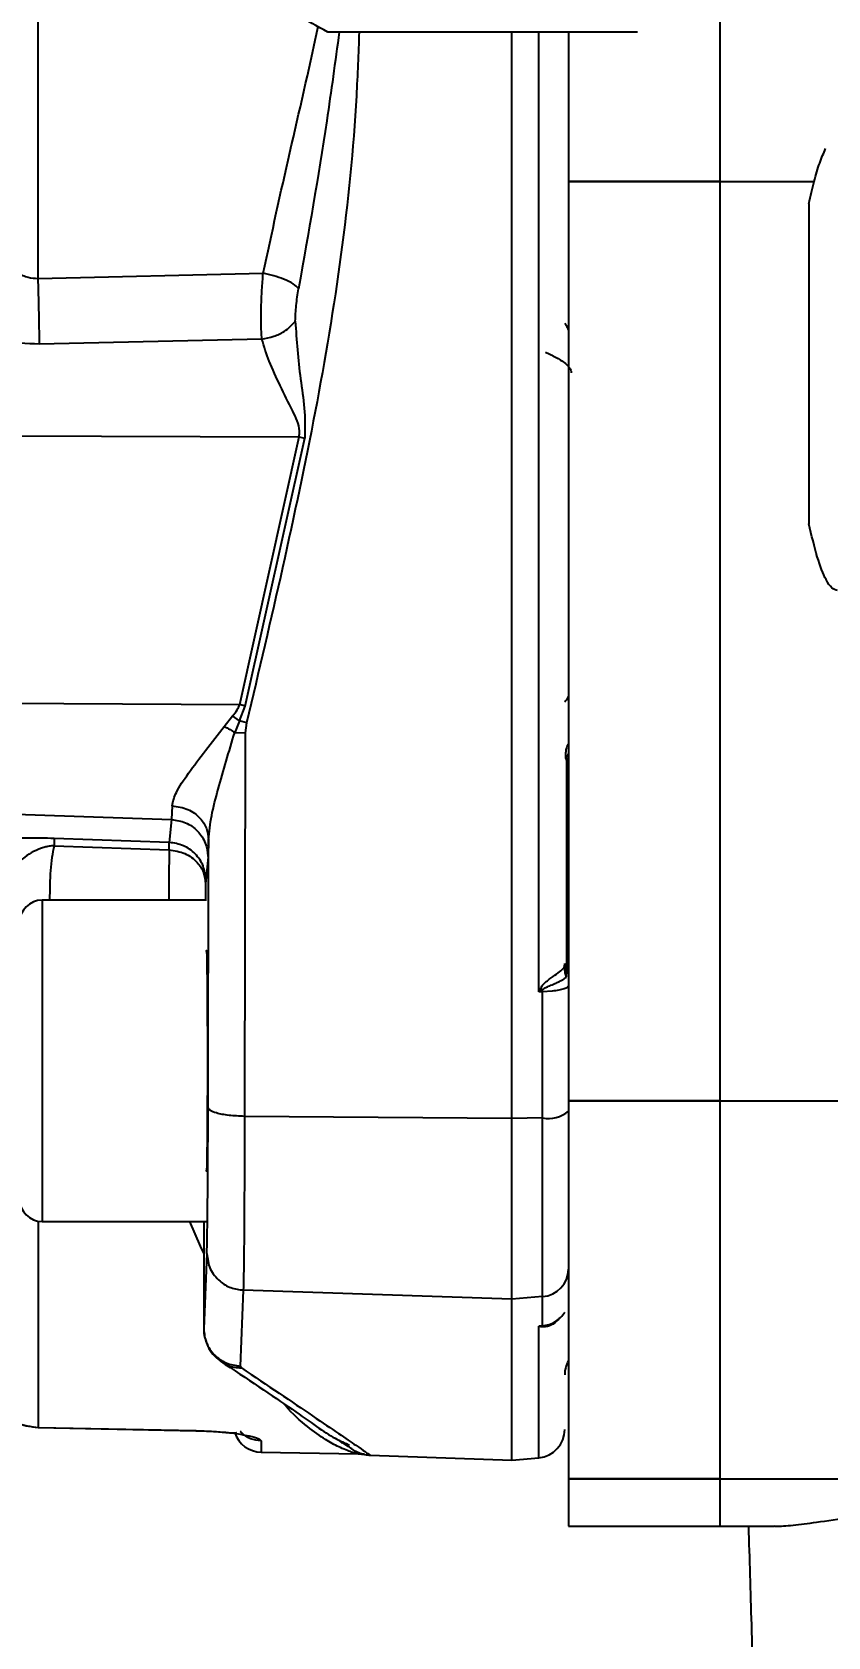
# Model space of a CAD drawing. Header units: millimetres. Extents: x 15 to 415, y 5 to 292.
# Drawn here: x 230 to 236.02, y 138.18 to 150.31 of the extents above; entities that cross this region are included whole.
import ezdxf

# ---------------------------------------------------------------- set-up
doc = ezdxf.new("R2010")
doc.units = ezdxf.units.MM
doc.styles.add('SLDTEXTSTYLE0', font='TXT', dxfattribs={"width": 0.75})
doc.dimstyles.new('SLDDIMSTYLE0', dxfattribs={"dimtxt": 3.5, "dimasz": 3.302, "dimexe": 0, "dimexo": 0.0625, "dimgap": 0.875, "dimtad": 1, "dimlfac": 3.5, "dimrnd": 1e-09, "dimzin": 12, "dimdsep": 46, "dimtxsty": 'SLDTEXTSTYLE0', "dimsah": 1, "dimcen": 0.09, "dimadec": 0, "dimazin": 3, "dimtfac": 1, "dimtofl": 0, "dimtmove": 0, "dimatfit": 3, "dimfxl": 0, "dimfrac": 2, "dimtolj": 1, "dimtzin": 12, "dimarcsym": 0})

# ---------------------------------------------------------------- blocks, each defined once
blk = doc.blocks.new('_D_7')
at = {"color": 7, "linetype": 'Continuous', "lineweight": 18}
for p, q in [((211.563, 172.946), (211.563, 106.82)), ((252.057, 125.011), (252.057, 106.82)), ((252.057, 107.82), (211.563, 107.82))]:
    blk.add_line(p, q, dxfattribs=at)
for points in [[(211.563, 107.82), (214.865, 107.312), (214.865, 108.328)], [(252.057, 107.82), (248.755, 108.328), (248.755, 107.312)]]:
    blk.add_solid(points, dxfattribs=at)
at = {"color": 7, "linetype": 'Continuous', "lineweight": 18, "insert": (225.917, 112.331), "char_height": 3.5, "attachment_point": 1, "style": 'SLDTEXTSTYLE0'}
blk.add_mtext('160', dxfattribs=at)

msp = doc.modelspace()

# ---------------------------------------------------------------- linework, layer by layer
at = {"color": 8, "linetype": 'Continuous', "lineweight": 25}
for p, q in [((230.0492, 148.4466), (230.0492, 152.3745)), ((233.8325, 143.0556), (233.8325, 150.3082)), ((234.0567, 144.9284), (234.0459, 144.9153)), ((231.3149, 143.8718), (231.3133, 143.7485)), ((230.0797, 143.7485), (230.0797, 141.3199)), ((234.0567, 142.2317), (237.771, 142.2317)), ((231.276, 141.1333), (231.1954, 141.3199)), ((231.2999, 141.0804), (231.276, 141.1333)), ((233.8325, 139.5353), (233.8325, 140.5295)), ((230.0492, 139.7641), (230.0483, 139.7692)), ((231.2418, 139.7417), (231.2428, 139.7396)), ((231.7341, 139.6615), (231.7341, 139.5772)), ((232.3909, 139.6206), (232.3171, 139.6701))]:
    msp.add_line(p, q, dxfattribs=at)
at = {"color": 7, "linetype": 'Continuous', "lineweight": 25}
for p, q in [((235.1996, 150.6648), (235.1996, 149.1802)), ((234.579, 150.3082), (232.2388, 150.3082)), ((233.6281, 142.098), (233.6281, 150.3082)), ((234.0567, 150.3082), (234.0567, 149.1802)), ((235.1996, 149.1802), (234.0567, 149.1802)), ((234.0567, 149.1802), (234.0567, 142.2317)), ((234.0567, 149.1802), (235.9131, 149.1802)), ((235.1996, 149.1802), (235.1996, 142.2317)), ((235.8724, 149.0129), (235.8724, 146.5932)), ((230.0492, 148.4466), (231.7493, 148.4854)), ((231.7398, 147.9883), (230.0592, 147.9503)), ((229.7797, 147.2578), (232.0215, 147.2487)), ((231.5727, 145.2259), (232.0215, 147.2487)), ((231.6136, 145.2148), (232.0631, 147.2407)), ((229.7991, 145.236), (231.5727, 145.2259)), ((231.5711, 145.1035), (231.6136, 145.2148)), ((231.6136, 145.2148), (231.5727, 145.2259)), ((231.4545, 145.0616), (231.518, 145.1406)), ((231.5711, 145.1035), (231.518, 145.1406)), ((231.5711, 145.1035), (231.5344, 145.016)), ((231.6242, 145.0884), (231.5711, 145.1035)), ((231.6242, 145.0884), (231.6144, 145.0135)), ((231.5344, 145.016), (231.6144, 145.0135)), ((231.6144, 145.0135), (231.6092, 142.1147)), ((234.0342, 144.8238), (234.0424, 144.8034)), ((234.0424, 144.8034), (234.0424, 143.2091)), ((228.2017, 144.4568), (231.0574, 144.3575)), ((231.0615, 144.4617), (231.0574, 144.3575)), ((231.0574, 144.3575), (231.0401, 144.1845)), ((231.0401, 144.1845), (230.1697, 144.2143)), ((230.1697, 144.2143), (230.1697, 144.1589)), ((231.3373, 144.2058), (231.3331, 144.073)), ((231.3334, 142.1822), (231.3373, 144.2058)), ((230.1697, 144.1589), (231.0392, 144.128)), ((231.0392, 144.128), (231.0401, 144.1845)), ((231.3331, 144.073), (231.3158, 143.9)), ((231.3158, 143.9), (231.3149, 143.8718)), ((231.3207, 143.7485), (230.0797, 143.7485)), ((234.0424, 143.2091), (234.0281, 143.2689)), ((234.0424, 143.2091), (234.0392, 143.1682)), ((233.8325, 143.0556), (233.8466, 143.084)), ((233.8609, 143.0706), (233.8325, 143.0556)), ((233.8611, 143.0566), (233.8325, 143.0556)), ((233.8611, 143.0566), (233.8609, 143.0706)), ((233.9322, 143.0606), (233.8611, 143.0566)), ((233.8611, 142.1028), (233.8611, 143.0566)), ((235.1996, 142.2317), (234.0567, 142.2317)), ((234.0567, 142.2317), (234.0567, 139.3745)), ((235.1996, 142.2317), (235.1996, 139.3745)), ((233.6281, 142.098), (231.6092, 142.1147)), ((233.8611, 142.1028), (233.6281, 142.098)), ((233.6281, 140.7327), (233.6281, 142.098)), ((233.8611, 140.7525), (233.8611, 142.1028)), ((230.0797, 141.3199), (231.3207, 141.3199)), ((231.2999, 141.3199), (231.2999, 140.5089)), ((231.3238, 141.0789), (231.2999, 140.5089)), ((231.5995, 140.8015), (231.5757, 140.2276)), ((233.6281, 140.7327), (231.5995, 140.8015)), ((233.8611, 140.7525), (233.6281, 140.7327)), ((233.6281, 139.5174), (233.6281, 140.7327)), ((233.8611, 140.5319), (233.8611, 140.7525)), ((233.8325, 140.5295), (233.8611, 140.5319)), ((233.8466, 140.5251), (233.8325, 140.5295)), ((233.8609, 140.5293), (233.8466, 140.5251)), ((233.8611, 140.5319), (233.8609, 140.5293)), ((231.5858, 140.2137), (231.5757, 140.2276)), ((230.0482, 139.7631), (231.2418, 139.7388)), ((230.0482, 139.7631), (231.2418, 139.7388)), ((230.0492, 139.7641), (231.2428, 139.7396)), ((232.3488, 139.6437), (232.3276, 139.663)), ((231.7341, 139.5772), (232.4672, 139.5644)), ((232.5579, 139.5548), (233.6281, 139.5174)), ((233.6281, 139.5174), (233.8325, 139.5353)), ((235.1996, 139.3745), (234.0567, 139.3745)), ((234.0567, 139.3745), (234.0567, 139.0174)), ((234.0567, 139.3745), (237.771, 139.3745)), ((235.1996, 139.3745), (235.1996, 139.0174)), ((234.0567, 139.0174), (235.1996, 139.0174)), ((234.0567, 139.0174), (235.6069, 139.0174))]:
    msp.add_line(p, q, dxfattribs=at)
at = {"color": 8, "linetype": 'Continuous', "lineweight": 25, "flags": 128}
msp.add_lwpolyline([(230.0492, 141.3227), (230.0492, 141.2903), (230.0492, 140.9283), (230.0492, 140.6079), (230.0492, 140.3304), (230.0492, 140.0967), (230.0492, 139.9077), (230.0492, 139.7641)], dxfattribs=at)
at = {"color": 7, "linetype": 'Continuous', "lineweight": 25}
for centre, radius, start, end in [((230.0797, 143.5771), 0.1714, 90, 180), ((233.9036, 142.3424), 0.2433, 259.93481, 309.00332), ((230.0797, 141.4914), 0.1714, 180, 270), ((233.846, 140.9626), 0.2107, 274.09714, 359.2591), ((234.2424, 140.1605), 0.2143, 150.07357, 180), ((231.7379, 139.7914), 0.2143, 198.7127, 269), ((233.8139, 139.7487), 0.2143, 275, 0)]:
    msp.add_arc(centre, radius, start, end, dxfattribs=at)
for points, knots in [([(232.2388, 150.3082), (232.1584, 150.3521), (231.9971, 150.44), (231.7804, 150.5795), (231.5902, 150.7255), (231.4361, 150.8743), (231.3698, 150.9743), (231.3378, 151.0226)], [0, 0, 0, 0, 0.1977545, 0.3966796, 0.6005789, 0.8069359, 1, 1, 1, 1]), ([(235.8724, 149.0129), (235.8857, 149.0697), (235.9123, 149.1836), (235.9544, 149.3264), (235.9839, 149.3934), (235.9987, 149.4273)], [0, 0, 0, 0, 0.3292732, 0.6604954, 1, 1, 1, 1]), ([(229.6375, 148.8232), (229.6435, 148.8087), (229.6567, 148.7769), (229.7006, 148.6991), (229.7737, 148.5945), (229.8708, 148.5005), (229.9689, 148.4506), (230.0235, 148.4479), (230.0492, 148.4466)], [0, 0, 0, 0, 0.11489883, 0.25073062, 0.50117087, 0.75102985, 0.88288128, 1, 1, 1, 1]), ([(230.0592, 147.9503), (230.0589, 147.9876), (230.0582, 148.0621), (230.056, 148.1891), (230.0531, 148.32), (230.0505, 148.4044), (230.0492, 148.4466)], [0, 0, 0, 0, 0.25, 0.5, 0.75, 1, 1, 1, 1]), ([(231.7398, 147.9883), (231.7373, 148.0269), (231.7322, 148.1028), (231.7342, 148.2316), (231.7396, 148.3613), (231.7461, 148.4441), (231.7493, 148.4854)], [0, 0, 0, 0, 0.2590575, 0.5097029, 0.7554284, 1, 1, 1, 1]), ([(232.0172, 148.3693), (232.0056, 148.3815), (231.9825, 148.4058), (231.9109, 148.4401), (231.8308, 148.4676), (231.7765, 148.4794), (231.7493, 148.4854)], [0, 0, 0, 0, 0.2797259, 0.559464, 0.7797319, 1, 1, 1, 1]), ([(231.992, 148.1234), (231.9935, 148.1629), (231.9966, 148.2449), (232.0102, 148.3269), (232.0172, 148.3693)], [0, 0, 0, 0, 0.4820994, 1, 1, 1, 1]), ([(230.0592, 147.9503), (229.9614, 147.9538), (229.7698, 147.9605), (229.507, 148.0335), (229.2767, 148.1311), (229.177, 148.2033), (229.1288, 148.2383)], [0, 0, 0, 0, 0.2691926, 0.52767, 0.7711919, 1, 1, 1, 1]), ([(231.7398, 147.9883), (231.77, 147.9945), (231.8304, 148.0067), (231.9277, 148.0512), (231.9676, 148.096), (231.992, 148.1234)], [0, 0, 0, 0, 0.280788, 0.5615814, 1, 1, 1, 1]), ([(231.992, 148.1234), (232.0022, 147.9791), (232.0175, 147.7621), (232.0671, 147.4658), (232.0644, 147.316), (232.0631, 147.2407)], [0, 0, 0, 0, 0.4971632, 0.7473473, 1, 1, 1, 1]), ([(232.0215, 147.2487), (232.023, 147.2638), (232.0298, 147.3316), (231.9617, 147.4637), (231.8786, 147.6354), (231.7905, 147.8194), (231.7565, 147.9329), (231.7398, 147.9883)], [0, 0, 0, 0, 0.0543142, 0.243493, 0.5043852, 0.7578842, 1, 1, 1, 1]), ([(232.0215, 147.2487), (232.0285, 147.2474), (232.0424, 147.2448), (232.0562, 147.2421), (232.0631, 147.2407)], [0, 0, 0, 0, 0.5, 1, 1, 1, 1]), ([(236.0886, 146.0888), (236.0743, 146.0928), (236.0454, 146.1009), (235.9941, 146.1784), (235.9353, 146.3302), (235.8935, 146.505), (235.8724, 146.5932)], [0, 0, 0, 0, 0.18935934, 0.38125769, 0.68749882, 1, 1, 1, 1]), ([(231.518, 145.1406), (231.5305, 145.1552), (231.5528, 145.181), (231.5667, 145.2122), (231.5727, 145.2259)], [0, 0, 0, 0, 0.5627612, 1, 1, 1, 1]), ([(231.0615, 144.4617), (231.0691, 144.4939), (231.0859, 144.5649), (231.2196, 144.7589), (231.3599, 144.9396), (231.4545, 145.0616)], [0, 0, 0, 0, 0.2119754, 0.4682893, 1, 1, 1, 1]), ([(231.4545, 145.0616), (231.4698, 145.0536), (231.4971, 145.0392), (231.523, 145.0231), (231.5344, 145.016)], [0, 0, 0, 0, 0.559871, 1, 1, 1, 1]), ([(231.3373, 144.2058), (231.343, 144.2652), (231.3545, 144.3845), (231.4267, 144.6541), (231.4913, 144.8712), (231.5344, 145.016)], [0, 0, 0, 0, 0.2487286, 0.4988016, 1, 1, 1, 1]), ([(234.0459, 144.9153), (234.0416, 144.9006), (234.0325, 144.8694), (234.0336, 144.8395), (234.0342, 144.8238)], [0, 0, 0, 0, 0.473092, 1, 1, 1, 1]), ([(231.0615, 144.4617), (231.1022, 144.4557), (231.1836, 144.4437), (231.2735, 144.375), (231.3274, 144.2922), (231.334, 144.2346), (231.3373, 144.2058)], [0, 0, 0, 0, 0.2796264, 0.5592816, 0.7796403, 1, 1, 1, 1]), ([(230.1697, 144.2143), (230.1372, 144.2152), (229.9983, 144.2189), (229.751, 144.2147), (229.4741, 144.2015), (229.2372, 144.1793), (229.1544, 144.1591), (229.113, 144.1489)], [0, 0, 0, 0, 0.0587579, 0.2508644, 0.4996411, 0.7494971, 1, 1, 1, 1]), ([(230.1697, 144.1589), (230.1633, 144.1587), (230.1502, 144.1583), (230.1256, 144.1551), (230.0403, 144.135), (229.9318, 144.0655), (229.7231, 143.9065), (229.6608, 143.7545), (229.619, 143.6526)], [0, 0, 0, 0, 0.0136304, 0.0276151, 0.0565565, 0.2394129, 0.4900516, 1, 1, 1, 1]), ([(231.0392, 144.128), (231.0799, 144.122), (231.1612, 144.11), (231.2512, 144.0413), (231.3051, 143.9583), (231.3116, 143.9007), (231.3149, 143.8718)], [0, 0, 0, 0, 0.2796264, 0.5592816, 0.7796403, 1, 1, 1, 1]), ([(231.3207, 143.3615), (231.3207, 143.3616), (231.3216, 143.3826), (231.3235, 143.3087), (231.3259, 143.137), (231.3276, 142.8584), (231.3278, 142.6423), (231.3279, 142.5342)], [0, 0, 0, 0, 0.0002874, 0.2502299, 0.500161, 0.7500611, 1, 1, 1, 1]), ([(233.8466, 143.084), (233.8527, 143.0936), (233.8664, 143.1149), (233.9057, 143.1472), (233.9551, 143.1815), (234.0041, 143.2162), (234.0179, 143.2332), (234.0249, 143.2419)], [0, 0, 0, 0, 0.1123829, 0.2505558, 0.4997257, 0.7457263, 1, 1, 1, 1]), ([(234.0249, 143.2419), (234.0259, 143.2447), (234.0279, 143.2508), (234.0281, 143.2626), (234.0281, 143.2689)], [0, 0, 0, 0, 0.4673723, 1, 1, 1, 1]), ([(234.0249, 143.2419), (234.0258, 143.2278), (234.0273, 143.2028), (234.0356, 143.1788), (234.0392, 143.1682)], [0, 0, 0, 0, 0.5598391, 1, 1, 1, 1]), ([(233.8609, 143.0706), (233.8647, 143.0738), (233.8737, 143.0815), (233.8951, 143.0927), (233.9118, 143.1001), (233.9226, 143.1048)], [0, 0, 0, 0, 0.2087228, 0.4877362, 1, 1, 1, 1]), ([(233.9226, 143.1048), (233.9362, 143.1106), (233.9639, 143.1223), (234.0006, 143.1392), (234.0275, 143.1551), (234.0357, 143.1643), (234.0392, 143.1682)], [0, 0, 0, 0, 0.2378726, 0.4821831, 0.7806588, 1, 1, 1, 1]), ([(233.8466, 143.084), (233.8492, 143.0815), (233.854, 143.0771), (233.8587, 143.0726), (233.8609, 143.0706)], [0, 0, 0, 0, 0.5599892, 1, 1, 1, 1]), ([(231.3279, 142.5342), (231.3278, 142.4262), (231.3276, 142.2101), (231.3259, 141.9315), (231.3235, 141.7597), (231.3216, 141.6859), (231.3207, 141.7069), (231.3207, 141.7069)], [0, 0, 0, 0, 0.2499389, 0.499839, 0.7497701, 0.9997126, 1, 1, 1, 1]), ([(231.3238, 141.0789), (231.3249, 141.1218), (231.3272, 141.2074), (231.3301, 141.4642), (231.3323, 141.791), (231.333, 142.0518), (231.3334, 142.1822)], [0, 0, 0, 0, 0.2499972, 0.4999968, 0.7500017, 1, 1, 1, 1]), ([(231.6092, 142.1147), (231.5686, 142.1163), (231.4875, 142.1196), (231.3976, 142.1377), (231.3437, 142.1595), (231.3368, 142.1746), (231.3334, 142.1822)], [0, 0, 0, 0, 0.2796287, 0.5592859, 0.7796425, 1, 1, 1, 1]), ([(231.6092, 142.1147), (231.6088, 141.9808), (231.6081, 141.6986), (231.6061, 141.3157), (231.6032, 140.9768), (231.6008, 140.8615), (231.5995, 140.8015)], [0, 0, 0, 0, 0.2152582, 0.4537077, 0.7153047, 1, 1, 1, 1]), ([(231.3238, 141.0789), (231.329, 141.0392), (231.3395, 140.9596), (231.4128, 140.8696), (231.5034, 140.8142), (231.5675, 140.8057), (231.5995, 140.8015)], [0, 0, 0, 0, 0.2796254, 0.55928, 0.7796395, 1, 1, 1, 1]), ([(233.8609, 140.5293), (233.8663, 140.5293), (233.8893, 140.5295), (233.9306, 140.5427), (233.973, 140.5695), (233.9924, 140.5918), (234.0026, 140.6034)], [0, 0, 0, 0, 0.1156676, 0.4856095, 0.7301742, 1, 1, 1, 1]), ([(233.965, 140.5666), (233.9615, 140.5626), (233.943, 140.5414), (233.9178, 140.5338), (233.8974, 140.5277)], [0, 0, 0, 0, 0.1935477, 1, 1, 1, 1]), ([(231.2999, 140.5089), (231.3041, 140.4729), (231.3124, 140.4009), (231.3758, 140.3093), (231.4665, 140.2437), (231.5393, 140.233), (231.5757, 140.2276)], [0, 0, 0, 0, 0.2499931, 0.5, 0.7500069, 1, 1, 1, 1]), ([(231.3, 140.5079), (231.3006, 140.4852), (231.3016, 140.4519), (231.3148, 140.4223), (231.319, 140.4129)], [0, 0, 0, 0, 0.6792325, 1, 1, 1, 1]), ([(233.8609, 140.5293), (233.8561, 140.5293), (233.8467, 140.5292), (233.8373, 140.5294), (233.8325, 140.5295)], [0, 0, 0, 0, 0.50001515, 1, 1, 1, 1]), ([(231.3255, 140.3966), (231.3298, 140.3842), (231.3419, 140.3497), (231.3815, 140.3005), (231.4182, 140.2721), (231.4376, 140.2572)], [0, 0, 0, 0, 0.2106071, 0.5832146, 1, 1, 1, 1]), ([(231.4259, 140.265), (231.6247, 140.1335), (232.0224, 139.8705), (232.2424, 139.7006), (232.3665, 139.6453), (232.4029, 139.629)], [0, 0, 0, 0, 0.4139372, 0.8279701, 1, 1, 1, 1]), ([(231.5858, 140.2137), (231.7787, 140.0836), (232.164, 139.8239), (232.4923, 139.5996), (232.536, 139.5697), (232.5579, 139.5548)], [0, 0, 0, 0, 0.33403573, 0.66694169, 1, 1, 1, 1]), ([(229.6347, 140.1186), (229.6502, 140.0657), (229.6779, 139.971), (229.7784, 139.8581), (229.9021, 139.7813), (230.0011, 139.7697), (230.0492, 139.7641)], [0, 0, 0, 0, 0.2781272, 0.4971643, 0.7557434, 1, 1, 1, 1]), ([(229.7049, 139.9648), (229.7187, 139.9405), (229.7601, 139.8675), (229.8834, 139.7867), (229.9934, 139.771), (230.0482, 139.7631)], [0, 0, 0, 0, 0.2009726, 0.6027651, 1, 1, 1, 1]), ([(231.2418, 139.7388), (231.2689, 139.7381), (231.3205, 139.7368), (231.4065, 139.732), (231.484, 139.7254), (231.5297, 139.7218), (231.5454, 139.7226), (231.5465, 139.7252), (231.5468, 139.726)], [0, 0, 0, 0, 0.202541, 0.3845114, 0.6807043, 0.8903607, 0.9663075, 1, 1, 1, 1]), ([(231.2428, 139.7396), (231.2951, 139.7378), (231.3888, 139.7345), (231.5309, 139.7207), (231.6457, 139.7021), (231.7211, 139.68), (231.7299, 139.6675), (231.7341, 139.6615)], [0, 0, 0, 0, 0.1993094, 0.3575929, 0.6032983, 0.8085607, 1, 1, 1, 1]), ([(232.515, 139.5595), (232.4954, 139.5623), (232.4711, 139.5657), (232.404, 139.6116), (232.3909, 139.6206)], [0, 0, 0, 0, 0.8041266, 1, 1, 1, 1]), ([(232.4672, 139.5644), (232.4752, 139.5641), (232.4913, 139.5635), (232.5071, 139.5608), (232.515, 139.5595)], [0, 0, 0, 0, 0.5, 1, 1, 1, 1]), ([(232.515, 139.5595), (232.523, 139.5582), (232.5372, 139.5558), (232.5516, 139.5551), (232.5579, 139.5548)], [0, 0, 0, 0, 0.55995722, 1, 1, 1, 1]), ([(235.6069, 139.0194), (235.6126, 139.0187), (235.6455, 139.0148), (235.755, 139.0258), (235.9347, 139.0467), (236.195, 139.0874), (236.5103, 139.1399), (236.852, 139.1962), (237.2397, 139.2553), (237.5477, 139.3006), (237.7533, 139.3239), (237.771, 139.3259)], [0, 0, 0, 0, 0.0233825, 0.1357203, 0.2583502, 0.4048683, 0.5669522, 0.6904849, 0.8123542, 0.9838702, 1, 1, 1, 1]), ([(235.4161, 139.0174), (235.4234, 138.7719), (235.4467, 137.9888), (235.4696, 137.1164), (235.4854, 136.5174)], [0, 0, 0, 0, 0.313386, 1, 1, 1, 1])]:
    msp.add_open_spline(points, degree=3, knots=knots, dxfattribs=at)
at = {"color": 8, "linetype": 'Continuous', "lineweight": 25}
for points, knots in [([(232.4744, 150.3082), (232.4685, 150.1472), (232.4326, 149.1823), (232.1738, 147.4232), (231.8079, 145.8689), (231.6242, 145.0884)], [0, 0, 0, 0, 0.0906868, 0.5433798, 1, 1, 1, 1]), ([(231.7493, 148.4854), (231.8153, 148.7891), (231.9474, 149.397), (232.0965, 150.021), (232.1623, 150.3429), (232.1638, 150.3502)], [0, 0, 0, 0, 0.4938861, 0.9885656, 1, 1, 1, 1]), ([(232.3242, 150.3082), (232.2936, 150.0844), (232.2043, 149.4313), (232.0914, 148.7905), (232.0172, 148.3693)], [0, 0, 0, 0, 0.34273536, 1, 1, 1, 1]), ([(234.0567, 148.0575), (234.0514, 148.0682), (234.0406, 148.0901), (234.0342, 148.1028), (234.031, 148.1093)], [0, 0, 0, 0, 0.48883163, 1, 1, 1, 1]), ([(233.8828, 147.8893), (233.9077, 147.878), (233.9561, 147.8561), (234.0222, 147.8154), (234.0601, 147.7791), (234.0746, 147.7544), (234.0761, 147.7406), (234.0768, 147.7338)], [0, 0, 0, 0, 0.3562386, 0.6944918, 0.8533224, 0.9280996, 1, 1, 1, 1]), ([(234.0281, 145.2468), (234.0343, 145.254), (234.0457, 145.2673), (234.0532, 145.2817), (234.0567, 145.2883)], [0, 0, 0, 0, 0.5394725, 1, 1, 1, 1]), ([(234.0567, 144.8548), (234.0539, 144.8494), (234.0445, 144.8317), (234.0433, 144.815), (234.0424, 144.8034)], [0, 0, 0, 0, 0.3006405, 1, 1, 1, 1]), ([(230.1697, 144.1589), (230.1586, 144.1015), (230.1372, 143.9917), (230.1365, 143.8271), (230.1361, 143.7485)], [0, 0, 0, 0, 0.5226195, 1, 1, 1, 1]), ([(231.0392, 144.128), (231.0381, 144.0459), (231.0367, 143.945), (231.0358, 143.7793), (231.0356, 143.7485)], [0, 0, 0, 0, 0.8141993, 1, 1, 1, 1]), ([(233.8974, 140.5277), (233.8864, 140.5255), (233.8666, 140.5216), (233.8527, 140.524), (233.8466, 140.5251)], [0, 0, 0, 0, 0.5541619, 1, 1, 1, 1]), ([(231.4391, 140.2628), (231.4524, 140.2523), (231.4939, 140.2193), (231.5486, 140.2159), (231.5858, 140.2137)], [0, 0, 0, 0, 0.320123, 1, 1, 1, 1]), ([(232.4672, 139.5644), (232.4549, 139.5671), (232.4303, 139.5725), (232.3254, 139.6122), (232.2126, 139.6738), (232.0774, 139.7745), (231.9688, 139.8645), (231.9125, 139.9367), (231.9093, 139.9408)], [0, 0, 0, 0, 0.1845716, 0.3683685, 0.5281194, 0.7364377, 0.9851775, 1, 1, 1, 1]), ([(231.7341, 139.6615), (231.7065, 139.665), (231.6511, 139.6722), (231.604, 139.7058), (231.5819, 139.7283), (231.5791, 139.7313), (231.5767, 139.734)], [0, 0, 0, 0, 0.4654792, 0.9309585, 0.9378981, 1, 1, 1, 1])]:
    msp.add_open_spline(points, degree=3, knots=knots, dxfattribs=at)
at = {"color": 7, "linetype": 'Continuous', "lineweight": 25}
for points in [[(231.0574, 144.3575), (231.0938, 144.3521), (231.1667, 144.3413), (231.2574, 144.2751), (231.3207, 144.1824), (231.329, 144.1095), (231.3331, 144.073)], [(231.3158, 143.9), (231.3117, 143.9365), (231.3034, 144.0094), (231.2401, 144.1021), (231.1493, 144.1684), (231.0765, 144.1791), (231.0401, 144.1845)], [(234.0567, 143.1023), (234.055, 143.098), (234.0517, 143.0892), (234.0251, 143.0773), (233.9855, 143.0671), (233.9499, 143.0628), (233.9322, 143.0606)], [(233.8611, 140.5319), (233.878, 140.5345), (233.9119, 140.5397), (233.9583, 140.5623), (233.9989, 140.5937), (234.0181, 140.6214), (234.0277, 140.6353)]]:
    msp.add_open_spline(points, degree=3, dxfattribs=at)

# ---------------------------------------------------------------- dimensions: what is measured, and where the dimension line sits
at = {"color": 7, "linetype": 'Continuous', "lineweight": 18}
dim = msp.add_linear_dim(base=(211.5632, 107.8196), p1=(252.0567, 126.0115), p2=(211.5632, 173.9459), text='160', dimstyle='SLDDIMSTYLE0', dxfattribs=at)
dim.commit()
dim.dimension.update_dxf_attribs({"geometry": '_D_7', "text_midpoint": (229.7964, 107.8196), "dimtype": 160})

doc.saveas('drawing.dxf')
